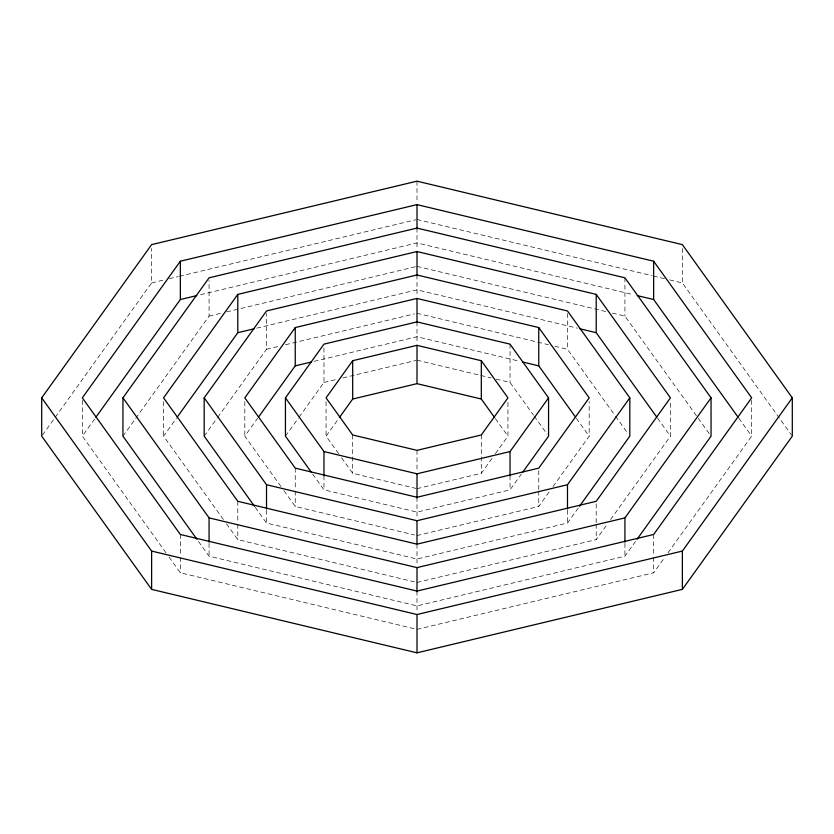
<?xml version="1.0" encoding="UTF-8"?>
<svg xmlns="http://www.w3.org/2000/svg" width="834" height="834" viewBox="0 0 834 834"><rect width="100%" height="100%" fill="white"/><g stroke="black" fill="none" stroke-linecap="round" stroke-linejoin="round"><path stroke-width="0.63" stroke-dasharray="4.17 3.13" d="M42.461 435.098L151.621 282.934L151.621 248.469M166.018 552.817L82.326 436.151L95.139 418.282M122.942 436.151L209.073 316.107L209.073 280.36M223.408 519.551L163.568 436.151L176.443 418.209M204.184 436.151L216.955 418.355M217.705 417.313L266.515 349.269L266.515 313.521M280.943 486.514L244.81 436.151L257.612 418.314M285.437 436.151L298.28 418.251M299.031 417.198L323.967 382.441L323.967 346.694M338.635 453.686L326.052 436.151L338.635 418.616M417 488.661L481.312 473.285L492.404 457.814M495.365 453.686L507.948 436.151L507.948 401.675M312.635 474.066L323.967 489.86L417 512.107L510.033 489.86L521.365 474.066M417 535.564L538.754 506.447L550.044 490.705M553.057 486.514L589.19 436.151L589.19 401.675M255.256 507.333L266.515 523.033L417 559.02L567.485 523.033L578.744 507.333M417 582.466L596.206 539.619L607.569 523.783M610.592 519.551L670.432 436.151L670.432 401.675M198.492 541.454L209.073 556.195L417 605.922L624.927 556.195L635.508 541.454M417 629.378L653.658 572.781L664.959 557.018M667.982 552.817L751.674 436.151L751.674 400.403M151.621 282.934L164.256 279.911M169.312 278.702L178.163 276.596M179.425 276.294L415.739 219.78M200.598 294.683L417 242.923L633.402 294.683M209.073 316.107L221.677 313.094M226.712 311.885L415.739 266.682M256.726 328.158L417 289.836L577.274 328.158M266.515 349.269L279.161 346.246M285.489 344.734L414.467 313.886M314.074 361.351L417 336.738L519.926 361.351M323.967 382.441L337.801 379.136M342.826 377.927L415.739 360.497M417 219.478L652.052 275.689M653.314 275.991L664.688 278.702M669.744 279.911L682.379 282.934L791.539 435.098M417 266.38L607.288 311.885M612.323 313.094L624.927 316.107L710.297 435.098M417 313.282L548.511 344.734M554.839 346.246L567.485 349.269L614.794 415.217M417 360.194L491.174 377.927M496.199 379.136L510.033 382.441L533.458 415.092M341.596 457.814L352.688 473.285L415.739 488.359M283.956 490.705L295.246 506.447L414.488 534.969M226.431 523.783L237.794 539.619L414.477 581.871M169.041 557.018L180.342 572.781L414.467 628.773M738.861 418.282L751.674 436.151M657.557 418.209L670.432 436.151M615.544 416.26L628.304 434.055M576.388 418.314L589.19 436.151M534.208 416.145L547.052 434.045M495.365 418.616L507.948 436.151M682.379 248.469L682.379 282.934M653.658 534.479L653.658 556.184M653.658 557.456L653.658 572.781M624.927 277.805L624.927 316.107M624.927 543.434L624.927 556.195M596.206 503.861L596.206 523.012M596.206 524.294L596.206 539.619M567.485 313.521L567.485 349.269M567.485 510.262L567.485 523.033M538.754 470.699L538.754 489.85M538.754 491.122L538.754 506.447M510.033 344.14L510.033 382.441M510.033 475.818L510.033 489.86M481.312 434.973L481.312 473.285M417 181.166L417 202.881M417 228.078L417 249.783M417 274.98L417 296.685M417 321.893L417 343.598M417 450.35L417 472.065M417 497.262L417 518.967M417 544.164L417 565.869M417 591.077L417 612.781M352.688 434.973L352.688 473.285M326.052 401.675L326.052 436.151M323.967 475.818L323.967 489.86M295.246 468.145L295.246 489.85M295.246 491.122L295.246 506.447M266.515 510.262L266.515 523.033M244.81 401.675L244.81 436.151M237.794 501.307L237.794 523.012M237.794 524.294L237.794 539.619M209.073 543.434L209.073 556.195M180.342 534.479L180.342 556.184M180.342 557.456L180.342 572.781M163.568 401.675L163.568 436.151M82.326 400.403L82.326 436.151"/><path stroke-width="1.25" d="M41.7 397.849L151.621 244.633L417 181.166L682.379 244.633L792.3 397.849L792.3 436.151L682.379 589.367L417 652.834L151.621 589.367L41.7 436.151L41.7 397.849L151.621 551.066L151.621 589.367M180.342 261.219L82.326 397.849L180.342 534.479L417 591.077L653.658 534.479L751.674 397.849L653.658 261.219L417 204.622L180.342 261.219L180.342 299.521L95.9 417.229M196.98 539.348L122.942 436.151L122.942 397.849L209.073 277.805L417 228.078L624.927 277.805L711.058 397.849L711.058 436.151L637.02 539.348M237.794 294.381L163.568 397.849L237.794 501.307L417 544.164L596.206 501.307L670.432 397.849L596.206 294.381L417 251.534L237.794 294.381L237.794 332.693L177.204 417.146M254.506 506.28L204.184 436.151L204.184 397.849L266.515 310.967L417 274.98L567.485 310.967L629.816 397.849L629.816 436.151L579.494 506.28M295.246 327.553L244.81 397.849L295.246 468.145L417 497.262L538.754 468.145L589.19 397.849L538.754 327.553L417 298.436L295.246 327.553L295.246 365.855L258.363 417.271M311.124 471.961L285.437 436.151L285.437 397.849L323.967 344.14L417 321.893L510.033 344.14L548.564 397.849L548.564 436.151L522.876 471.961M352.688 360.715L326.052 397.849L352.688 434.973L417 450.35L481.312 434.973L507.948 397.849L481.312 360.715L417 345.339L352.688 360.715L352.688 399.027L339.375 417.584M510.033 475.818L510.033 451.559L548.564 397.849M567.485 508.99L567.485 484.731L629.816 397.849M624.927 542.152L624.927 517.893L711.058 397.849M682.379 589.367L682.379 551.066L792.3 397.849M180.342 299.521L196.803 295.59M237.794 332.693L254.203 328.763M295.246 365.855L311.562 361.956M352.688 399.027L417 383.65L481.312 399.027L494.625 417.584M285.437 397.849L323.967 451.559L417 473.806L510.033 451.559M204.184 397.849L266.515 484.731L417 520.718L567.485 484.731M122.942 397.849L209.073 517.893L417 567.62L624.927 517.893M151.621 551.066L417 614.522L682.379 551.066M637.197 295.59L653.658 299.521L738.1 417.229M579.797 328.763L596.206 332.693L656.796 417.146M522.438 361.956L538.754 365.855L575.637 417.271M653.658 261.219L653.658 299.521M596.206 294.381L596.206 332.693M538.754 327.553L538.754 365.855M481.312 360.715L481.312 399.027M417 204.622L417 228.881M417 251.534L417 275.793M417 298.436L417 322.695M417 345.339L417 383.65M417 473.806L417 498.065M417 520.718L417 543.695M417 567.62L417 591.879M417 614.522L417 652.834M323.967 451.559L323.967 475.818M266.515 484.731L266.515 508.99M209.073 517.893L209.073 542.152"/></g></svg>
